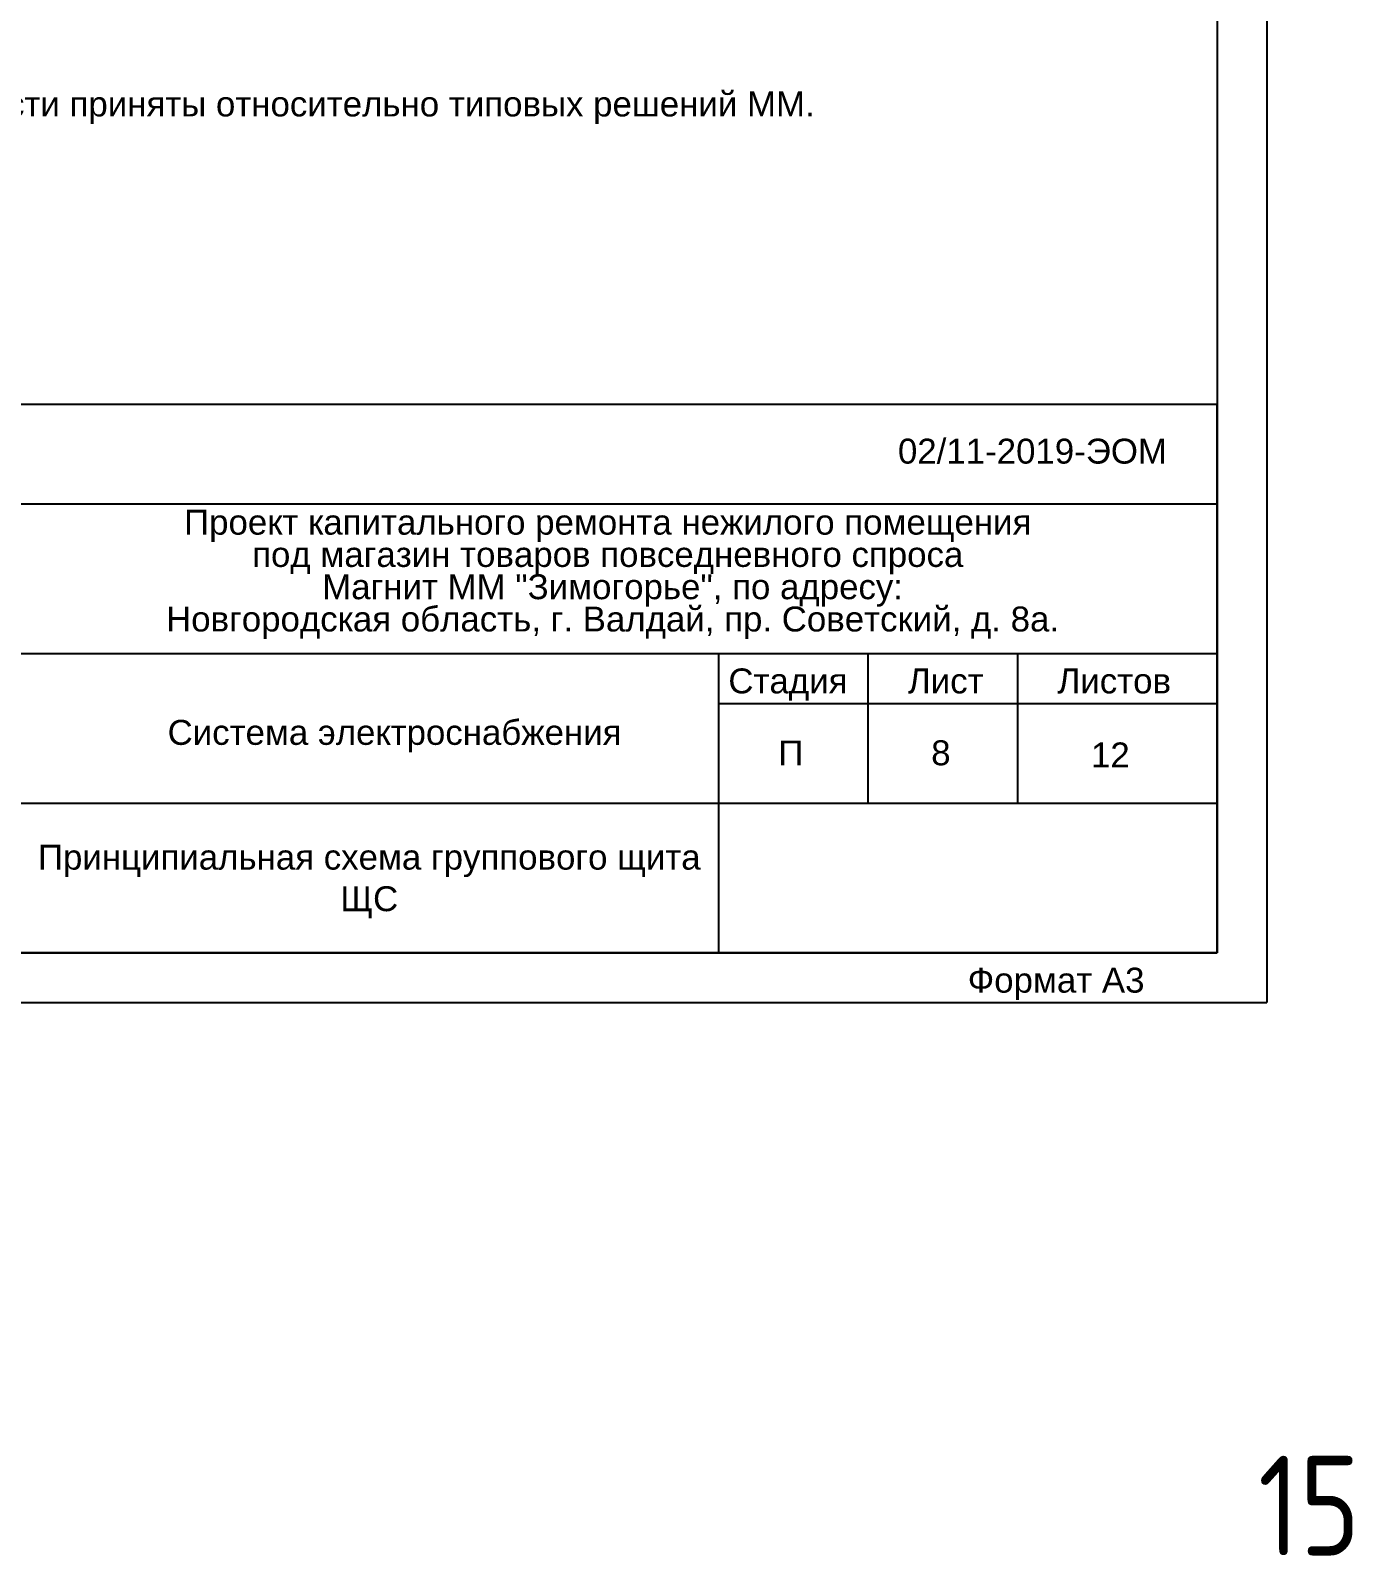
# Model space of a CAD drawing. Header units: metres. Extents: x -1525 to -1043, y -1331 to -1144.
# Drawn here: x -1386.51 to -1373.25, y -1270.35 to -1255.06 of the extents above; entities that cross this region are included whole.
import ezdxf
from ezdxf.enums import TextEntityAlignment as Align

# ---------------------------------------------------------------- set-up
doc = ezdxf.new("R2010")
doc.units = ezdxf.units.M
doc.header["$MEASUREMENT"] = 0
doc.layers.add('ELPROJECT', color=7, linetype='Continuous')
doc.layers.add('ЭС', color=5, linetype='Continuous', lineweight=30)
doc.styles.add('ELPROJECT', font='Arial')
doc.styles.add('GOST 2.304', font='CS_Gost2304.shx')
doc.styles.get("Standard").update_dxf_attribs({"font": 'txt.shx', "width": 0.8, "height": 0.0025})
doc.styles.add('Style-Arial', font='arial.ttf')

msp = doc.modelspace()

# ---------------------------------------------------------------- linework, layer by layer
at = {"layer": 'ELPROJECT'}
for p, q in [((-1374.11209089, -1235.10735169), (-1374.11209089, -1264.80735169)), ((-1374.61209089, -1235.60735169), (-1374.61209089, -1264.30735169)), ((-1386.61209089, -1258.80735169), (-1374.61209089, -1258.80735169)), ((-1374.61209089, -1264.30735169), (-1374.61209089, -1258.80735169)), ((-1386.61209089, -1259.80735169), (-1374.61209089, -1259.80735169)), ((-1386.61209089, -1261.30735169), (-1374.61209089, -1261.30735169)), ((-1379.61209089, -1261.30735169), (-1379.61209089, -1264.30735169)), ((-1378.11209089, -1261.30735169), (-1378.11209089, -1262.80735169)), ((-1376.61209089, -1261.30735169), (-1376.61209089, -1262.80735169)), ((-1379.61209089, -1261.80735169), (-1374.61209089, -1261.80735169)), ((-1386.61209089, -1262.80735169), (-1374.61209089, -1262.80735169)), ((-1414.11209089, -1264.30735169), (-1374.61209089, -1264.30735169)), ((-1374.61209089, -1264.30735169), (-1393.11209089, -1264.30735169)), ((-1416.11209089, -1264.80735169), (-1374.11209089, -1264.80735169))]:
    msp.add_line(p, q, dxfattribs=at)

# ---------------------------------------------------------------- texts
at = {"color": 7, "linetype": 'Continuous', "lineweight": 13, "style": 'Style-Arial'}
msp.add_text('02/11-2019-ЭОМ', height=0.25, dxfattribs=at).set_placement((-1376.46315221, -1259.15373788), align=Align.TOP_CENTER)
at = {"color": 7, "linetype": 'Continuous', "lineweight": 13, "char_height": 0.25, "line_spacing_factor": 0.776524, "style": 'Style-Arial'}
for s, insert, attachment_point in [('Проект капитального ремонта нежилого помещения\\Pпод магазин товаров повседневного спроса\\P Магнит ММ "Зимогорье", по адресу:\\P Новгородская область, г. Валдай, пр. Советский, д. 8а.', (-1380.72138682, -1259.86573058), 2), ('Система электроснабжения', (-1382.85887381, -1262.13589517), 5)]:
    msp.add_mtext(s, dxfattribs=dict(at, insert=insert, attachment_point=attachment_point))
at = {"color": 7, "linetype": 'Continuous', "lineweight": 0, "char_height": 0.25, "attachment_point": 5, "line_spacing_factor": 0.72, "style": 'GOST 2.304'}
for s, insert in [('\\fArial|b0|i0|c204204|p39;П', (-1378.88648485, -1262.30459769)), ('{\\fArial|b0|i0|c204|p39;8}', (-1377.38118589, -1262.30459769)), ('{\\fArial|b0|i0|c204|p39;12}', (-1375.68180891, -1262.32453202))]:
    msp.add_mtext(s, dxfattribs=dict(at, insert=insert))
at = {"layer": 'ELPROJECT', "style": 'ELPROJECT'}
for s, p in [('1. Гр.1.6,1.7,1.8 - Резервные автоматы для подсобных помещений, находящихся на втором этаже, но не включённых в текущий проект. Расчётные мощности приняты относительно типовых решений ММ.', (-1412.01209089, -1255.92293579)), ('Стадия', (-1379.51209089, -1261.70735169)), ('Лист', (-1377.71209089, -1261.70735169)), ('Листов', (-1376.21209089, -1261.70735169)), ('Принципиальная схема группового щита', (-1386.43411089, -1263.47402169)), ('ЩС', (-1383.40189089, -1263.89068169)), ('Формат А3', (-1377.11209089, -1264.70735169))]:
    msp.add_text(s, height=0.25, dxfattribs=at).set_placement(p)
at = {"layer": 'ЭС', "color": 1, "linetype": 'Continuous', "lineweight": 30, "width": 0.8}
msp.add_text('15', height=1, dxfattribs=at).set_placement((-1374.20068303, -1270.35034819))

doc.saveas('drawing.dxf')
